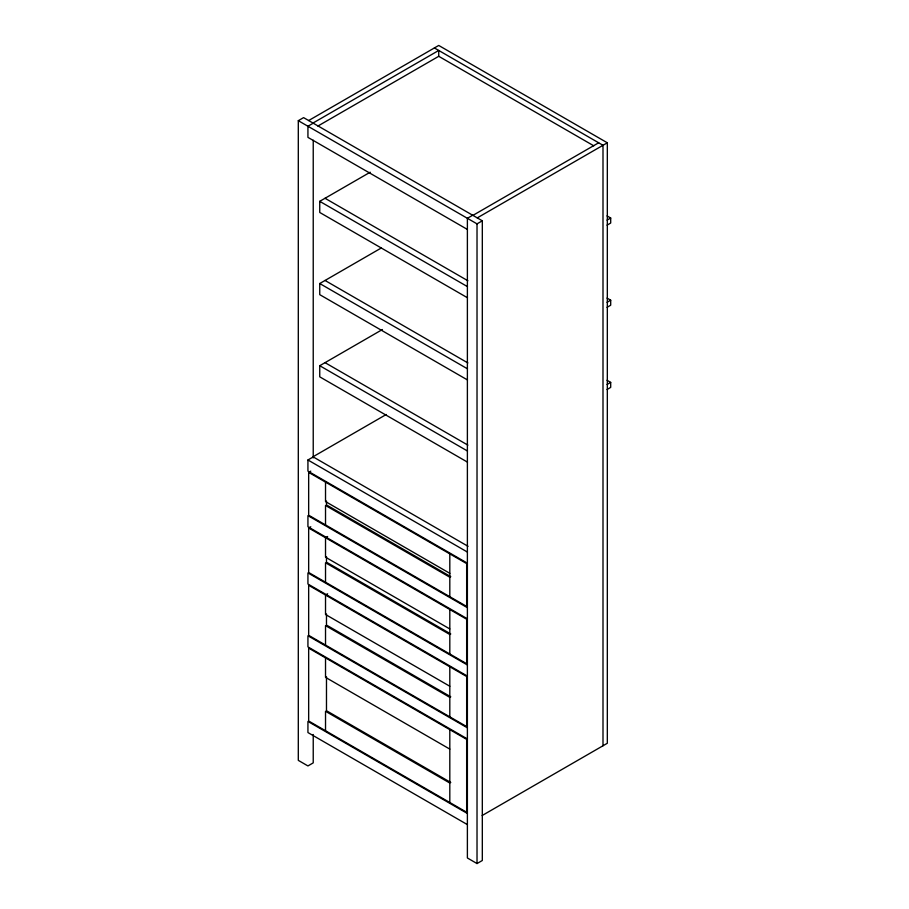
<?xml version="1.0" encoding="UTF-8"?>
<svg xmlns="http://www.w3.org/2000/svg" width="909" height="909" viewBox="0 0 909 909"><rect width="100%" height="100%" fill="white"/><g stroke="black" fill="none" stroke-linecap="round" stroke-linejoin="round"><path stroke-width="1.36" d="M313.23 734.506L313.23 762.867L307.935 765.935L298.3 760.367L298.3 120.681L303.595 117.625L482.315 220.807L482.315 860.493L477.02 863.55L467.385 857.982L467.385 218.296L472.68 215.24M308.662 120.545L438.729 45.45L607.326 142.793L607.326 743.267L482.145 815.532M312.991 123.045L438.729 50.461L438.729 56.131M313.23 123.181L307.935 126.249L307.935 137.373L467.385 229.432M317.877 126.067L438.729 56.301L593.77 145.815M467.465 297.754L319.741 212.467L319.741 201.332L370.202 172.199M467.465 379.939L319.741 294.652L319.741 283.528L381.189 248.043M472.93 215.376L598.656 142.793M477.259 217.887L607.326 142.793M298.3 120.681L477.02 223.864L482.315 220.807M467.465 462.124L319.741 376.837L319.741 365.713L382.405 329.524M607.042 220.137L610.7 218.024L610.7 223.035L607.042 225.148M386.234 414.504L312.991 456.795L468.044 546.309M467.385 563.171L307.935 471.123L307.935 459.988L313.23 456.932M308.662 472.373L466.658 563.591L466.658 606.428L308.662 515.198L308.662 472.373L310.776 471.146M607.042 302.322L610.7 300.209L610.7 305.219L607.042 307.333M308.662 527.993L466.658 619.222L466.658 663.718L308.662 572.5L308.662 527.993L310.776 526.765M327.638 536.503L325.524 537.73L325.524 557.194L449.807 628.948M607.042 384.507L610.7 382.394L610.7 387.404L607.042 389.518M327.638 593.793L325.524 595.02L325.524 614.495L449.807 686.25M434.388 47.95L602.997 145.292L602.997 745.766M607.042 215.91L610.7 218.024M607.042 298.095L610.7 300.209M325.036 198.276L467.874 280.745M319.741 201.332L467.465 286.63M607.042 380.28L610.7 382.394M325.036 280.461L467.874 362.93M319.741 283.528L467.465 368.815M325.036 362.646L467.874 445.115M319.741 365.713L467.465 451M307.935 459.988L467.385 552.047M449.807 573.329L325.524 501.575L325.524 482.1M450.762 576.67L326.479 504.915L326.479 501.018M449.807 577.226L325.524 505.461L325.524 524.936M467.385 607.678L307.935 515.619L307.935 526.743L467.385 618.802M450.762 633.959L326.479 562.205L326.479 556.638M449.807 634.516L325.524 562.762L325.524 582.226M467.385 664.968L307.935 572.909L307.935 584.033L467.385 676.091M450.762 696.817L326.479 625.062L326.479 613.939M449.807 697.373L325.524 625.619L325.524 645.083M467.385 727.825L307.935 635.766L307.935 646.89L467.385 738.949M449.807 749.107L325.524 677.353L325.524 657.877M450.762 782.479L326.479 710.724L326.479 676.796M449.807 783.035L325.524 711.281L325.524 730.745M467.385 813.487L307.935 721.428L307.935 732.552L467.385 824.611M477.02 223.864L477.02 863.55M449.807 553.854L449.807 596.69M449.807 609.484L449.807 653.98M449.807 666.774L449.807 716.837M449.807 729.632L449.807 802.499M313.23 140.202L313.23 457.92M466.658 676.512L308.662 585.294L308.662 635.346L466.658 726.575L466.658 676.512M466.658 739.369L308.662 648.14L308.662 721.007L466.658 812.237L466.658 739.369"/></g></svg>
